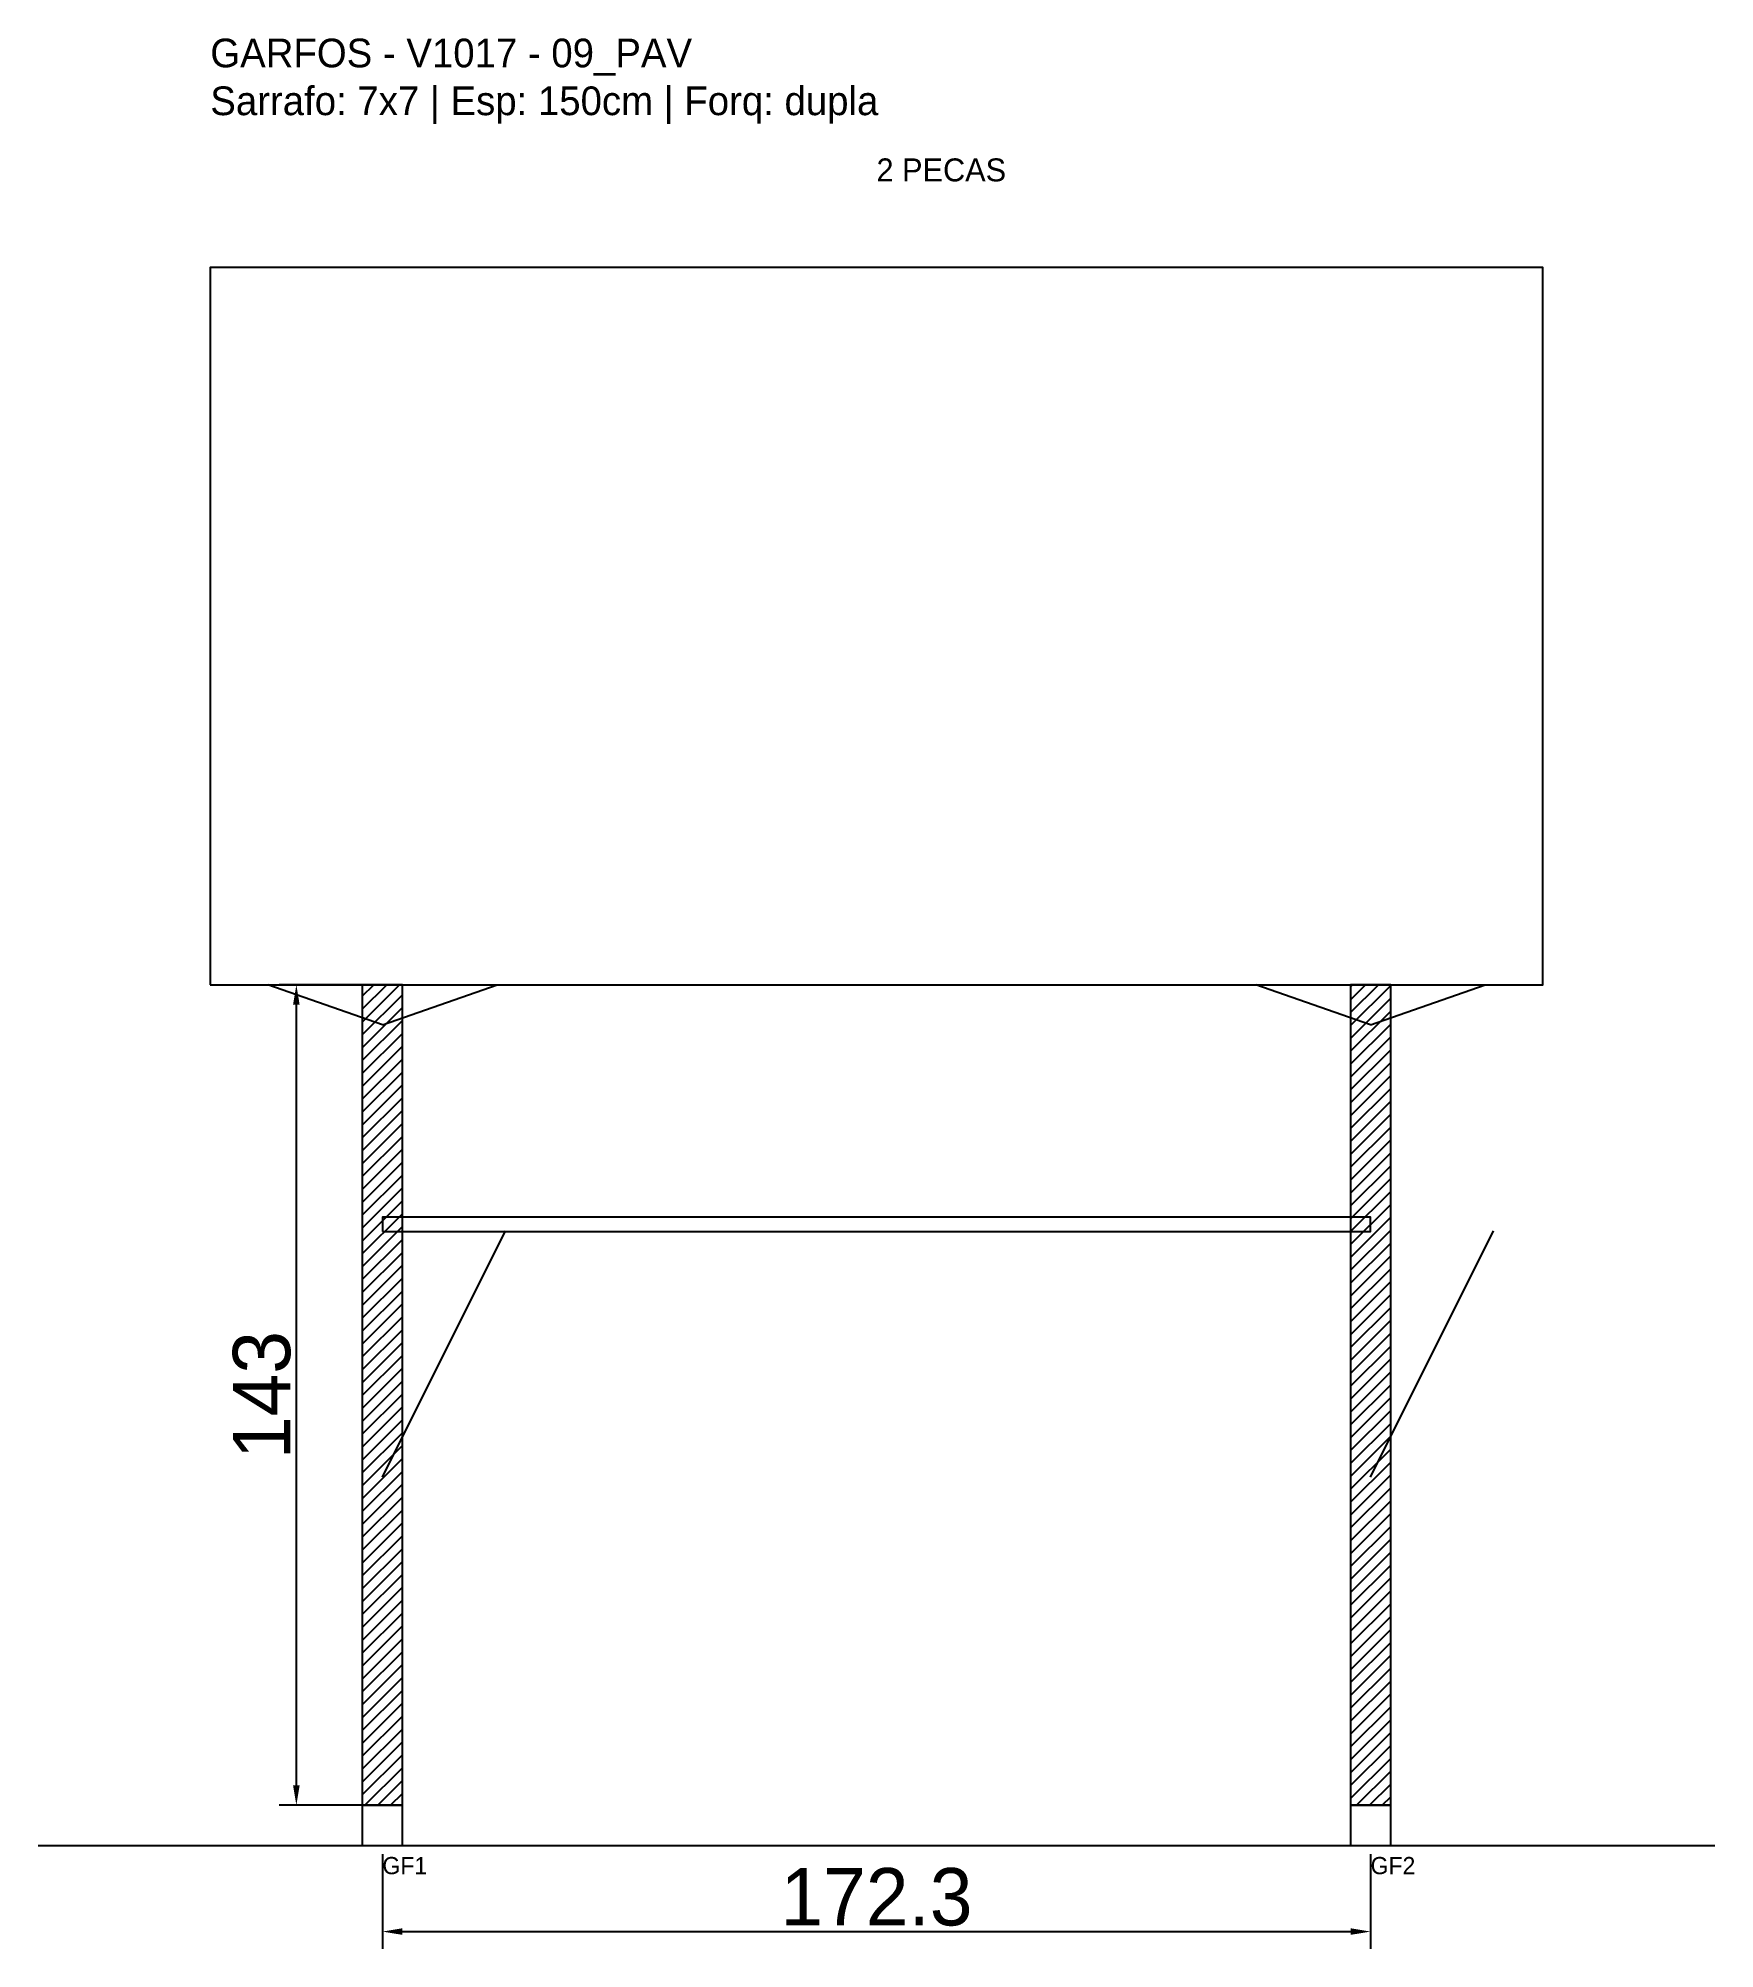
# Model space of a CAD drawing. Header units: metres. Extents: x -30 to 262, y -25 to 308.
import ezdxf

# ---------------------------------------------------------------- set-up
doc = ezdxf.new("R2010")
doc.units = ezdxf.units.M
for name, color, linetype in [('BARRA_ANCORAGEM', 1, 'Continuous'), ('COTA', 241, 'Continuous'), ('GARFOS OK', 3, 'Continuous'), ('NOME DA VIGA', 6, 'Continuous'), ('SARR_7x7', 40, 'Continuous'), ('TIRAS REESCORAMENTO', 252, 'Continuous'), ('VIGAS', 3, 'Continuous')]:
    doc.layers.add(name, color=color, linetype=linetype)
doc.dimstyles.new('EZ DXF', dxfattribs={"dimtxt": 10, "dimasz": 3.5, "dimexe": 3, "dimexo": 1.5, "dimgap": 1, "dimtad": 1, "dimdec": 1, "dimdsep": 46, "dimcen": 2.5, "dimazin": 3, "dimtfac": 1, "dimtmove": 0, "dimatfit": 3})

msp = doc.modelspace()

# ---------------------------------------------------------------- hatches: boundary and pattern name
at = {"layer": 'COTA'}
h = msp.add_hatch(dxfattribs=at)
h.set_pattern_fill('ANSI31', scale=0.5)
h.paths.add_polyline_path([(26.5, 0), (33.5, 0), (33.5, 143), (26.5, 143)])
h = msp.add_hatch(dxfattribs=at)
h.set_pattern_fill('ANSI31', scale=0.5)
h.paths.add_polyline_path([(198.755298, 0), (205.755298, 0), (205.755298, 143), (198.755298, 143)])

# ---------------------------------------------------------------- linework, layer by layer
at = {"layer": 'BARRA_ANCORAGEM'}
for p, q in [((30, 57.2), (51.45, 100.1)), ((202.255298, 57.2), (223.705298, 100.1))]:
    msp.add_line(p, q, dxfattribs=at)
at = {"layer": 'GARFOS OK'}
for p, q in [((30, 136), (10, 143)), ((10, 143), (50, 143)), ((30, 136), (50, 143)), ((202.255298, 136), (182.255298, 143)), ((182.255298, 143), (222.255298, 143)), ((202.255298, 136), (222.255298, 143))]:
    msp.add_line(p, q, dxfattribs=at)
at = {"layer": 'GARFOS OK', "linetype": 'CONTINUOUS'}
msp.add_line((-30, -7), (262.255298, -7), dxfattribs=at)
at = {"layer": 'GARFOS OK'}
for points in [[(26.5, 0), (33.5, 0), (33.5, 143), (26.5, 143), (26.5, 0)], [(198.755298, 0), (205.755298, 0), (205.755298, 143), (198.755298, 143), (198.755298, 0)]]:
    msp.add_lwpolyline(points, dxfattribs=at)
at = {"layer": 'SARR_7x7'}
for points in [[(26.5, -7), (33.5, -7), (33.5, 0), (26.5, 0), (26.5, -7)], [(198.755298, -7), (205.755298, -7), (205.755298, 0), (198.755298, 0), (198.755298, -7)]]:
    msp.add_lwpolyline(points, dxfattribs=at)
at = {"layer": 'TIRAS REESCORAMENTO'}
msp.add_lwpolyline([(30, 100), (202.255298, 100), (202.255298, 102.5), (30, 102.5), (30, 100)], dxfattribs=at)
at = {"layer": 'VIGAS'}
msp.add_lwpolyline([(0, 143), (232.255298, 143), (232.255298, 268), (0, 268), (0, 143)], dxfattribs=at)

# ---------------------------------------------------------------- texts
at = {"layer": 'NOME DA VIGA'}
for s, height, p in [('2 PECAS', 4, (116.127649, 283)), ('GF1', 3, (30, -12)), ('GF2', 3, (202.255298, -12))]:
    msp.add_text(s, height=height, dxfattribs=at).set_placement(p)
at = {"layer": 'NOME DA VIGA', "insert": (0, 293), "char_height": 5, "attachment_point": 7}
msp.add_mtext('GARFOS - V1017 - 09_PAV\\PSarrafo: 7x7 | Esp: 150cm | Forq: dupla', dxfattribs=at)

# ---------------------------------------------------------------- dimensions: what is measured, and where the dimension line sits
at = {"layer": 'COTA'}
msp.add_linear_dim(base=(15, 0), p1=(30, 0), p2=(30, 143), angle=90, dimstyle='EZ DXF', dxfattribs=at).render()
msp.add_linear_dim(base=(30, -22), p1=(30, -7), p2=(202.255298, -7), dimstyle='EZ DXF', dxfattribs=at).render()

doc.saveas('drawing.dxf')
